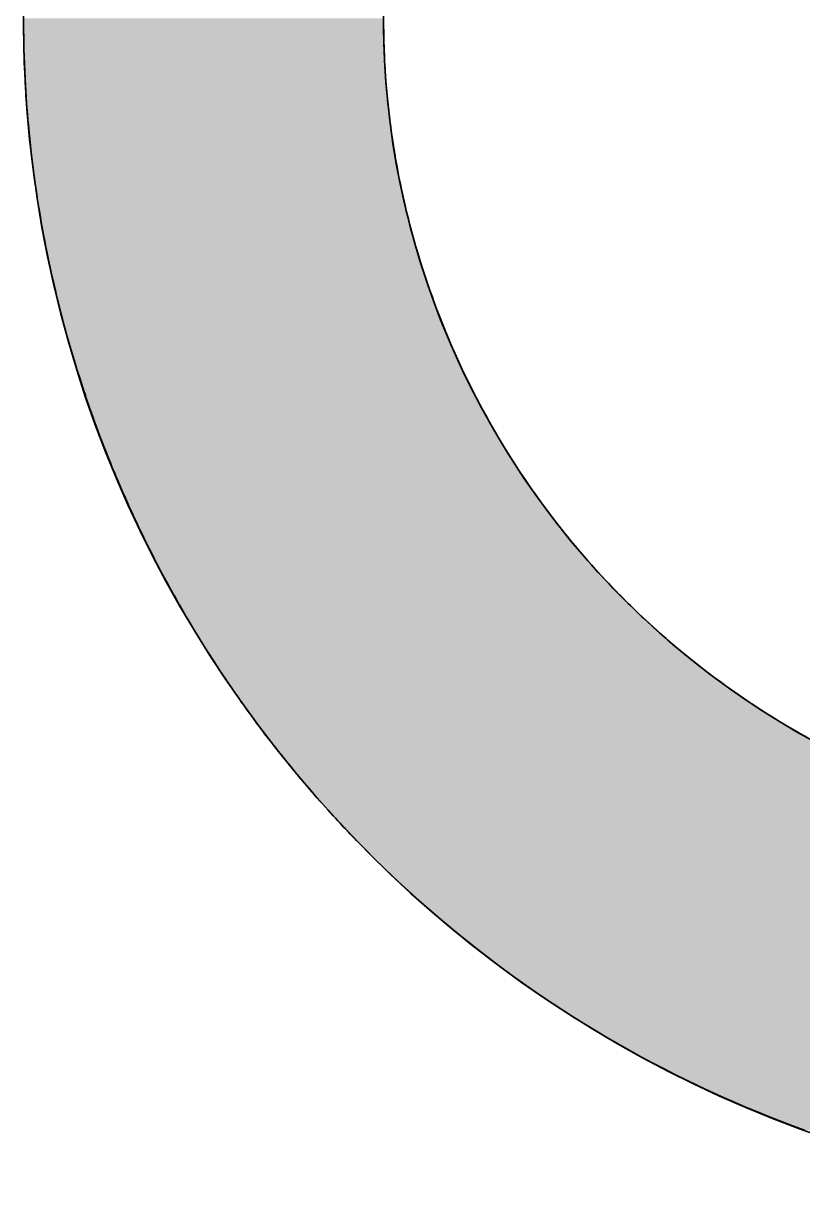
# Model space of a CAD drawing. Header units: inches. Extents: x -225 to -89, y -302 to -258.
# Drawn here: x -170.9607 to -170.8045, y -267.4698 to -267.2336 of the extents above; entities that cross this region are included whole.
import ezdxf

# ---------------------------------------------------------------- set-up
doc = ezdxf.new("R2010")
doc.units = ezdxf.units.IN
doc.header["$MEASUREMENT"] = 0
doc.layers.add('A-Elev-Line-01', color=252, linetype='Continuous', lineweight=35)

# ---------------------------------------------------------------- blocks, each defined once
blk = doc.blocks.new('*U12')
at = {"color": 40, "linetype": 'Continuous'}
for p, q in [((-151.93, 1174.98), (-151.92, 1173.72)), ((-109.43, 1174.98), (-109.42, 1173.72)), ((-151.92, 1173.72), (-151.92, 1173.47)), ((-151.92, 1173.47), (-151.91, 1172.46)), ((-109.42, 1173.72), (-109.42, 1173.47)), ((-109.42, 1173.47), (-109.4, 1172.46)), ((-151.91, 1172.46), (-151.9, 1171.96)), ((-151.9, 1171.96), (-151.88, 1171.2)), ((-109.4, 1172.46), (-109.38, 1171.96)), ((-109.38, 1171.96), (-109.36, 1171.2)), ((-151.88, 1171.2), (-151.86, 1170.45)), ((-109.36, 1171.2), (-109.32, 1170.45)), ((-151.86, 1170.45), (-151.84, 1169.94)), ((-151.84, 1169.94), (-151.8, 1168.93)), ((-109.32, 1170.45), (-109.3, 1169.94)), ((-109.3, 1169.94), (-109.24, 1168.93)), ((-151.8, 1168.93), (-151.79, 1168.68)), ((-151.79, 1168.68), (-151.73, 1167.42)), ((-109.24, 1168.93), (-109.23, 1168.68)), ((-109.23, 1168.68), (-109.14, 1167.42)), ((-151.73, 1167.42), (-151.73, 1167.42)), ((-151.73, 1167.42), (-151.65, 1166.17)), ((-109.14, 1167.42), (-109.14, 1167.42)), ((-109.14, 1167.42), (-109.03, 1166.17)), ((-151.65, 1166.17), (-151.64, 1165.91)), ((-151.64, 1165.91), (-151.57, 1164.91)), ((-109.03, 1166.17), (-109.01, 1165.91)), ((-109.01, 1165.91), (-108.91, 1164.91)), ((-151.57, 1164.91), (-151.53, 1164.4)), ((-151.53, 1164.4), (-151.47, 1163.66)), ((-151.47, 1163.66), (-151.41, 1162.9)), ((-108.91, 1164.91), (-108.85, 1164.4)), ((-108.85, 1164.4), (-108.77, 1163.66)), ((-108.77, 1163.66), (-108.67, 1162.9)), ((-151.41, 1162.9), (-151.36, 1162.41)), ((-151.36, 1162.41), (-151.27, 1161.39)), ((-108.67, 1162.9), (-108.61, 1162.41)), ((-108.61, 1162.41), (-108.47, 1161.39)), ((-151.27, 1161.39), (-151.24, 1161.16)), ((-151.24, 1161.16), (-151.12, 1159.91)), ((-108.47, 1161.39), (-108.44, 1161.16)), ((-108.44, 1161.16), (-108.25, 1159.91)), ((-151.12, 1159.91), (-151.11, 1159.89)), ((-151.11, 1159.89), (-150.97, 1158.67)), ((-108.25, 1159.91), (-108.25, 1159.89)), ((-108.25, 1159.89), (-108.05, 1158.67)), ((-150.97, 1158.67), (-150.94, 1158.38)), ((-150.94, 1158.38), (-150.82, 1157.43)), ((-108.05, 1158.67), (-108, 1158.38)), ((-108, 1158.38), (-107.83, 1157.43)), ((-150.82, 1157.43), (-150.75, 1156.88)), ((-150.75, 1156.88), (-150.66, 1156.19)), ((-107.83, 1157.43), (-107.73, 1156.88)), ((-107.73, 1156.88), (-107.6, 1156.19)), ((-150.66, 1156.19), (-150.55, 1155.38)), ((-150.55, 1155.38), (-150.49, 1154.95)), ((-107.6, 1156.19), (-107.43, 1155.38)), ((-107.43, 1155.38), (-107.34, 1154.95)), ((-150.49, 1154.95), (-150.33, 1153.89)), ((-150.33, 1153.89), (-150.3, 1153.72)), ((-107.34, 1154.95), (-107.11, 1153.89)), ((-107.11, 1153.89), (-107.08, 1153.72)), ((-150.3, 1153.72), (-150.11, 1152.49)), ((-150.11, 1152.49), (-150.09, 1152.39)), ((-107.08, 1153.72), (-106.79, 1152.49)), ((-106.79, 1152.49), (-106.77, 1152.39)), ((-150.09, 1152.39), (-149.9, 1151.26)), ((-149.9, 1151.26), (-149.84, 1150.9)), ((-106.77, 1152.39), (-106.49, 1151.26)), ((-106.49, 1151.26), (-106.4, 1150.9)), ((-149.84, 1150.9), (-149.68, 1150.04)), ((-149.68, 1150.04), (-149.57, 1149.41)), ((-106.4, 1150.9), (-106.18, 1150.04)), ((-106.18, 1150.04), (-106, 1149.41)), ((-149.57, 1149.41), (-149.46, 1148.83)), ((-149.46, 1148.83), (-149.28, 1147.93)), ((-106, 1149.41), (-105.84, 1148.83)), ((-105.84, 1148.83), (-105.59, 1147.93)), ((-149.28, 1147.93), (-149.22, 1147.61)), ((-149.22, 1147.61), (-148.98, 1146.44)), ((-105.59, 1147.93), (-105.5, 1147.61)), ((-105.5, 1147.61), (-105.14, 1146.44)), ((-148.98, 1146.44), (-148.98, 1146.41)), ((-148.98, 1146.41), (-148.72, 1145.2)), ((-105.14, 1146.44), (-105.13, 1146.41)), ((-105.13, 1146.41), (-104.75, 1145.2)), ((-148.72, 1145.2), (-148.67, 1144.96)), ((-148.67, 1144.96), (-148.45, 1144.01)), ((-104.75, 1145.2), (-104.68, 1144.96)), ((-104.68, 1144.96), (-104.36, 1144.01)), ((-148.45, 1144.01), (-148.33, 1143.49)), ((-148.33, 1143.49), (-148.17, 1142.81)), ((-148.17, 1142.81), (-147.98, 1142.02)), ((-104.36, 1144.01), (-104.18, 1143.49)), ((-104.18, 1143.49), (-103.95, 1142.81)), ((-103.95, 1142.81), (-103.66, 1142.02)), ((-147.98, 1142.02), (-147.89, 1141.63)), ((-147.89, 1141.63), (-147.62, 1140.55)), ((-103.66, 1142.02), (-103.52, 1141.63)), ((-103.52, 1141.63), (-103.12, 1140.55)), ((-147.62, 1140.55), (-147.59, 1140.45)), ((-147.59, 1140.45), (-147.29, 1139.27)), ((-103.12, 1140.55), (-103.08, 1140.45)), ((-103.08, 1140.45), (-102.63, 1139.27)), ((-147.29, 1139.27), (-147.24, 1139.08)), ((-147.24, 1139.08), (-146.97, 1138.1)), ((-102.63, 1139.27), (-102.55, 1139.08)), ((-102.55, 1139.08), (-102.16, 1138.1)), ((-146.97, 1138.1), (-146.84, 1137.62)), ((-146.84, 1137.62), (-146.65, 1136.94)), ((-102.16, 1138.1), (-101.96, 1137.62)), ((-101.96, 1137.62), (-101.67, 1136.94)), ((-146.65, 1136.94), (-146.43, 1136.17)), ((-146.43, 1136.17), (-146.31, 1135.78)), ((-146.31, 1135.78), (-146, 1134.72)), ((-101.67, 1136.94), (-101.34, 1136.17)), ((-101.34, 1136.17), (-101.17, 1135.78)), ((-101.17, 1135.78), (-100.69, 1134.72)), ((-146, 1134.72), (-145.97, 1134.63)), ((-145.97, 1134.63), (-145.62, 1133.48)), ((-100.69, 1134.72), (-100.65, 1134.63)), ((-100.65, 1134.63), (-100.12, 1133.48)), ((-145.62, 1133.48), (-145.56, 1133.27)), ((-145.56, 1133.27), (-145.26, 1132.35)), ((-100.12, 1133.48), (-100.02, 1133.27)), ((-100.02, 1133.27), (-99.58, 1132.35)), ((-145.26, 1132.35), (-145.1, 1131.83)), ((-145.1, 1131.83), (-144.89, 1131.22)), ((-99.58, 1132.35), (-99.32, 1131.83)), ((-99.32, 1131.83), (-99.01, 1131.22)), ((-144.89, 1131.22), (-144.62, 1130.4)), ((-144.62, 1130.4), (-144.52, 1130.1)), ((-99.01, 1131.22), (-98.59, 1130.4)), ((-98.59, 1130.4), (-98.44, 1130.1)), ((-144.52, 1130.1), (-144.14, 1128.98)), ((-144.14, 1128.98), (-144.13, 1128.96)), ((-144.13, 1128.96), (-143.74, 1127.88)), ((-98.44, 1130.1), (-97.85, 1128.98)), ((-97.85, 1128.98), (-97.84, 1128.96)), ((-97.84, 1128.96), (-97.24, 1127.88)), ((-143.74, 1127.88), (-143.62, 1127.54)), ((-143.62, 1127.54), (-143.34, 1126.78)), ((-97.24, 1127.88), (-97.06, 1127.54)), ((-97.06, 1127.54), (-96.63, 1126.78)), ((-143.34, 1126.78), (-143.1, 1126.12)), ((-143.1, 1126.12), (-142.94, 1125.69)), ((-96.63, 1126.78), (-96.24, 1126.12)), ((-96.24, 1126.12), (-95.99, 1125.69)), ((-142.94, 1125.69), (-142.57, 1124.7)), ((-142.57, 1124.7), (-142.53, 1124.6)), ((-95.99, 1125.69), (-95.41, 1124.7)), ((-95.41, 1124.7), (-95.35, 1124.6)), ((-142.53, 1124.6), (-142.1, 1123.53)), ((-142.1, 1123.53), (-142.01, 1123.3)), ((-142.01, 1123.3), (-141.68, 1122.46)), ((-95.35, 1124.6), (-94.69, 1123.53)), ((-94.69, 1123.53), (-94.54, 1123.3)), ((-94.54, 1123.3), (-94.01, 1122.46)), ((-141.68, 1122.46), (-141.45, 1121.89)), ((-141.45, 1121.89), (-141.24, 1121.41)), ((-94.01, 1122.46), (-93.64, 1121.89)), ((-93.64, 1121.89), (-93.32, 1121.41)), ((-141.24, 1121.41), (-140.86, 1120.5)), ((-140.86, 1120.5), (-140.8, 1120.36)), ((-93.32, 1121.41), (-92.71, 1120.5)), ((-92.71, 1120.5), (-92.62, 1120.36)), ((-140.8, 1120.36), (-140.36, 1119.32)), ((-140.36, 1119.32), (-140.27, 1119.11)), ((-140.27, 1119.11), (-139.9, 1118.29)), ((-92.62, 1120.36), (-91.9, 1119.32)), ((-91.9, 1119.32), (-91.75, 1119.11)), ((-91.75, 1119.11), (-91.17, 1118.29)), ((-139.9, 1118.29), (-139.65, 1117.73)), ((-139.65, 1117.73), (-139.45, 1117.27)), ((-91.17, 1118.29), (-90.76, 1117.73)), ((-90.76, 1117.73), (-90.43, 1117.27)), ((-139.45, 1117.27), (-139.02, 1116.35)), ((-139.02, 1116.35), (-138.99, 1116.26)), ((-90.43, 1117.27), (-89.74, 1116.35)), ((-89.74, 1116.35), (-89.68, 1116.26)), ((-138.99, 1116.26), (-138.52, 1115.26)), ((-138.52, 1115.26), (-138.38, 1114.98)), ((-138.38, 1114.98), (-138.04, 1114.27)), ((-89.68, 1116.26), (-88.91, 1115.26)), ((-88.91, 1115.26), (-88.68, 1114.98)), ((-88.68, 1114.98), (-88.13, 1114.27)), ((-138.04, 1114.27), (-137.72, 1113.62)), ((-137.72, 1113.62), (-137.57, 1113.3)), ((-88.13, 1114.27), (-87.59, 1113.62)), ((-87.59, 1113.62), (-87.33, 1113.3)), ((-137.57, 1113.3), (-137.08, 1112.33)), ((-137.08, 1112.33), (-137.05, 1112.26)), ((-137.05, 1112.26), (-136.6, 1111.37)), ((-87.33, 1113.3), (-86.52, 1112.33)), ((-86.52, 1112.33), (-86.47, 1112.26)), ((-86.47, 1112.26), (-85.7, 1111.37)), ((-136.6, 1111.37), (-136.37, 1110.91)), ((-136.37, 1110.91), (-136.11, 1110.42)), ((-85.7, 1111.37), (-85.31, 1110.91)), ((-85.31, 1110.91), (-84.87, 1110.42)), ((-136.11, 1110.42), (-135.66, 1109.57)), ((-135.66, 1109.57), (-135.62, 1109.48)), ((-135.62, 1109.48), (-135.12, 1108.56)), ((-84.87, 1110.42), (-84.11, 1109.57)), ((-84.11, 1109.57), (-84.03, 1109.48)), ((-84.03, 1109.48), (-83.17, 1108.56)), ((-135.12, 1108.56), (-134.95, 1108.24)), ((-134.95, 1108.24), (-134.62, 1107.64)), ((-83.17, 1108.56), (-82.87, 1108.24)), ((-82.87, 1108.24), (-82.3, 1107.64)), ((-134.62, 1107.64), (-134.22, 1106.92)), ((-134.22, 1106.92), (-134.12, 1106.74)), ((-134.12, 1106.74), (-133.62, 1105.85)), ((-82.3, 1107.64), (-81.59, 1106.92)), ((-81.59, 1106.92), (-81.42, 1106.74)), ((-81.42, 1106.74), (-80.53, 1105.85)), ((-133.62, 1105.85), (-133.47, 1105.6)), ((-133.47, 1105.6), (-133.11, 1104.97)), ((-80.53, 1105.85), (-80.28, 1105.6)), ((-80.28, 1105.6), (-79.63, 1104.97)), ((-133.11, 1104.97), (-132.72, 1104.29)), ((-132.72, 1104.29), (-132.6, 1104.1)), ((-132.6, 1104.1), (-132.09, 1103.24)), ((-79.63, 1104.97), (-78.91, 1104.29)), ((-78.91, 1104.29), (-78.71, 1104.1)), ((-78.71, 1104.1), (-77.79, 1103.24)), ((-132.09, 1103.24), (-131.94, 1102.99)), ((-131.94, 1102.99), (-131.58, 1102.4)), ((-131.58, 1102.4), (-131.16, 1101.7)), ((-77.79, 1103.24), (-77.51, 1102.99)), ((-77.51, 1102.99), (-76.85, 1102.4)), ((-76.85, 1102.4), (-76.05, 1101.7)), ((-131.16, 1101.7), (-131.07, 1101.57)), ((-131.07, 1101.57), (-130.56, 1100.75)), ((-76.05, 1101.7), (-75.9, 1101.57)), ((-75.9, 1101.57), (-74.94, 1100.75)), ((-130.56, 1100.75), (-130.35, 1100.41)), ((-130.35, 1100.41), (-130.05, 1099.94)), ((-130.05, 1099.94), (-129.54, 1099.15)), ((-74.94, 1100.75), (-74.54, 1100.41)), ((-74.54, 1100.41), (-73.98, 1099.94)), ((-73.98, 1099.94), (-73, 1099.15)), ((-129.54, 1099.15), (-129.54, 1099.14)), ((-129.54, 1099.14), (-129.03, 1098.36)), ((-129.03, 1098.36), (-128.71, 1097.87)), ((-73, 1099.15), (-72.99, 1099.14)), ((-72.99, 1099.14), (-72.01, 1098.36)), ((-72.01, 1098.36), (-71.37, 1097.87)), ((-128.71, 1097.87), (-128.52, 1097.6)), ((-128.52, 1097.6), (-128.02, 1096.84)), ((-128.02, 1096.84), (-127.87, 1096.62)), ((-71.37, 1097.87), (-71.01, 1097.6)), ((-71.01, 1097.6), (-70, 1096.84)), ((-70, 1096.84), (-69.69, 1096.62)), ((-127.87, 1096.62), (-127.51, 1096.1)), ((-127.51, 1096.1), (-127.01, 1095.37)), ((-69.69, 1096.62), (-68.98, 1096.1)), ((-68.98, 1096.1), (-67.95, 1095.37)), ((-127.01, 1095.37), (-127.01, 1095.37)), ((-127.01, 1095.37), (-126.51, 1094.65)), ((-126.51, 1094.65), (-126.14, 1094.13)), ((-126.14, 1094.13), (-126.01, 1093.95)), ((-67.95, 1095.37), (-67.95, 1095.37)), ((-67.95, 1095.37), (-66.91, 1094.65)), ((-66.91, 1094.65), (-66.14, 1094.13)), ((-66.14, 1094.13), (-65.86, 1093.95)), ((-126.01, 1093.95), (-125.52, 1093.26)), ((-125.52, 1093.26), (-125.26, 1092.9)), ((-125.26, 1092.9), (-125.03, 1092.59)), ((-65.86, 1093.95), (-64.81, 1093.26)), ((-64.81, 1093.26), (-64.24, 1092.9)), ((-64.24, 1092.9), (-63.74, 1092.59)), ((-125.03, 1092.59), (-124.54, 1091.93)), ((-124.54, 1091.93), (-124.37, 1091.68)), ((-124.37, 1091.68), (-124.06, 1091.28)), ((-124.06, 1091.28), (-123.59, 1090.65)), ((-63.74, 1092.59), (-62.67, 1091.93)), ((-62.67, 1091.93), (-62.26, 1091.68)), ((-62.26, 1091.68), (-61.59, 1091.28)), ((-61.59, 1091.28), (-60.5, 1090.65)), ((-123.59, 1090.65), (-123.46, 1090.47)), ((-123.46, 1090.47), (-123.11, 1090.03)), ((-123.11, 1090.03), (-122.65, 1089.42)), ((-60.5, 1090.65), (-60.19, 1090.47)), ((-60.19, 1090.47), (-59.4, 1090.03)), ((-122.65, 1089.42), (-122.54, 1089.28)), ((-122.54, 1089.28), (-122.19, 1088.83)), ((-122.19, 1088.83), (-121.73, 1088.26)), ((-121.73, 1088.26), (-121.6, 1088.09)), ((-121.6, 1088.09), (-121.29, 1087.7)), ((-121.29, 1087.7), (-120.85, 1087.15)), ((-120.85, 1087.15), (-120.65, 1086.91)), ((-120.65, 1086.91), (-120.42, 1086.62)), ((-120.42, 1086.62), (-119.99, 1086.1)), ((-119.99, 1086.1), (-119.69, 1085.74)), ((-119.69, 1085.74), (-119.58, 1085.6)), ((-119.58, 1085.6), (-119.17, 1085.11)), ((-119.17, 1085.11), (-118.77, 1084.64)), ((-118.77, 1084.64), (-118.72, 1084.58)), ((-118.72, 1084.58), (-118.38, 1084.19)), ((-118.38, 1084.19), (-118, 1083.75)), ((-118, 1083.75), (-117.73, 1083.43)), ((-117.73, 1083.43), (-117.64, 1083.32)), ((-117.64, 1083.32), (-117.28, 1082.91)), ((-117.28, 1082.91), (-116.93, 1082.52)), ((-116.93, 1082.52), (-116.74, 1082.3)), ((-116.74, 1082.3), (-116.59, 1082.14)), ((-116.59, 1082.14), (-116.27, 1081.78)), ((-116.27, 1081.78), (-115.96, 1081.43)), ((-115.96, 1081.43), (-115.73, 1081.17)), ((-115.73, 1081.17), (-115.66, 1081.1)), ((-115.66, 1081.1), (-115.37, 1080.78)), ((-115.37, 1080.78), (-115.09, 1080.48)), ((-115.09, 1080.48), (-114.83, 1080.2)), ((-114.83, 1080.2), (-114.7, 1080.05)), ((-114.7, 1080.05), (-114.58, 1079.93)), ((-114.58, 1079.93), (-114.35, 1079.68)), ((-114.35, 1079.68), (-114.13, 1079.44)), ((-114.13, 1079.44), (-113.92, 1079.22)), ((-113.92, 1079.22), (-113.73, 1079.02)), ((-113.73, 1079.02), (-113.67, 1078.95)), ((-113.67, 1078.95), (-113.55, 1078.83)), ((-113.55, 1078.83), (-113.39, 1078.66)), ((-113.39, 1078.66), (-113.24, 1078.5)), ((-113.24, 1078.5), (-113.11, 1078.36)), ((-113.11, 1078.36), (-112.99, 1078.24)), ((-112.99, 1078.24), (-112.89, 1078.13)), ((-112.89, 1078.13), (-112.8, 1078.04)), ((-112.8, 1078.04), (-112.73, 1077.97)), ((-112.73, 1077.97), (-112.68, 1077.91)), ((-112.68, 1077.91), (-112.64, 1077.87)), ((-112.64, 1077.87), (-112.62, 1077.86)), ((-112.62, 1077.86), (-112.61, 1077.85)), ((-112.61, 1077.85), (-112.6, 1077.84)), ((-112.6, 1077.84), (-111.56, 1076.78)), ((-111.56, 1076.78), (-110.49, 1075.71)), ((-110.49, 1075.71), (-109.41, 1074.65)), ((-109.41, 1074.65), (-108.32, 1073.6)), ((-108.32, 1073.6), (-107.22, 1072.57)), ((-107.22, 1072.57), (-106.1, 1071.55)), ((-106.1, 1071.55), (-104.98, 1070.54)), ((-104.98, 1070.54), (-103.84, 1069.54)), ((-103.84, 1069.54), (-102.69, 1068.55)), ((-102.69, 1068.55), (-101.53, 1067.58)), ((-101.53, 1067.58), (-100.36, 1066.62)), ((-100.36, 1066.62), (-99.19, 1065.67)), ((-99.19, 1065.67), (-98, 1064.74)), ((-98, 1064.74), (-96.8, 1063.81)), ((-96.8, 1063.81), (-95.59, 1062.91)), ((-95.59, 1062.91), (-94.37, 1062.01)), ((-94.37, 1062.01), (-93.14, 1061.13)), ((-93.14, 1061.13), (-91.9, 1060.26)), ((-91.9, 1060.26), (-90.65, 1059.4)), ((-90.65, 1059.4), (-89.4, 1058.56)), ((-89.4, 1058.56), (-88.13, 1057.73)), ((-88.13, 1057.73), (-86.86, 1056.92)), ((-86.86, 1056.92), (-85.57, 1056.12)), ((-85.57, 1056.12), (-84.28, 1055.33)), ((-84.28, 1055.33), (-82.98, 1054.56)), ((-82.98, 1054.56), (-81.67, 1053.8)), ((-81.67, 1053.8), (-80.36, 1053.05)), ((-80.36, 1053.05), (-79.03, 1052.32)), ((-79.03, 1052.32), (-77.7, 1051.61)), ((-77.7, 1051.61), (-76.36, 1050.91)), ((-76.36, 1050.91), (-75.01, 1050.22)), ((-75.01, 1050.22), (-73.65, 1049.55)), ((-73.65, 1049.55), (-72.29, 1048.89)), ((-72.29, 1048.89), (-70.92, 1048.25)), ((-70.92, 1048.25), (-69.55, 1047.62)), ((-69.55, 1047.62), (-68.16, 1047.01)), ((-68.16, 1047.01), (-66.77, 1046.41)), ((-66.77, 1046.41), (-65.38, 1045.83)), ((-65.38, 1045.83), (-63.98, 1045.26)), ((-63.98, 1045.26), (-62.57, 1044.71)), ((-62.57, 1044.71), (-61.15, 1044.17)), ((-61.15, 1044.17), (-59.73, 1043.65))]:
    blk.add_line(p, q, dxfattribs=at)
for points in [[(-151.93, 1174.98), (-151.92, 1173.72), (-109.42, 1173.72)], [(-151.92, 1173.72), (-151.92, 1173.47), (-109.42, 1173.47)], [(-151.92, 1173.47), (-151.91, 1172.46), (-109.4, 1172.46)], [(-151.91, 1172.46), (-151.9, 1171.96), (-109.38, 1171.96)], [(-151.9, 1171.96), (-151.88, 1171.2), (-109.36, 1171.2)], [(-151.88, 1171.2), (-151.86, 1170.45), (-109.32, 1170.45)], [(-151.86, 1170.45), (-151.84, 1169.94), (-109.3, 1169.94)], [(-151.84, 1169.94), (-151.8, 1168.93), (-109.24, 1168.93)], [(-151.8, 1168.93), (-151.79, 1168.68), (-109.23, 1168.68)], [(-151.79, 1168.68), (-151.73, 1167.42), (-109.14, 1167.42)], [(-151.73, 1167.42), (-151.73, 1167.42), (-109.14, 1167.42)], [(-151.73, 1167.42), (-151.65, 1166.17), (-109.03, 1166.17)], [(-151.65, 1166.17), (-151.64, 1165.91), (-109.01, 1165.91)], [(-151.64, 1165.91), (-151.57, 1164.91), (-108.91, 1164.91)], [(-151.57, 1164.91), (-151.53, 1164.4), (-108.85, 1164.4)], [(-151.53, 1164.4), (-151.47, 1163.66), (-108.77, 1163.66)], [(-151.47, 1163.66), (-151.41, 1162.9), (-108.67, 1162.9)], [(-151.41, 1162.9), (-151.36, 1162.41), (-108.61, 1162.41)], [(-151.36, 1162.41), (-151.27, 1161.39), (-108.47, 1161.39)], [(-151.27, 1161.39), (-151.24, 1161.16), (-108.44, 1161.16)], [(-151.24, 1161.16), (-151.12, 1159.91), (-108.25, 1159.91)], [(-151.12, 1159.91), (-151.11, 1159.89), (-108.25, 1159.89)], [(-151.11, 1159.89), (-150.97, 1158.67), (-108.05, 1158.67)], [(-150.97, 1158.67), (-150.94, 1158.38), (-108, 1158.38)], [(-150.94, 1158.38), (-150.82, 1157.43), (-107.83, 1157.43)], [(-150.82, 1157.43), (-150.75, 1156.88), (-107.73, 1156.88)], [(-150.75, 1156.88), (-150.66, 1156.19), (-107.6, 1156.19)], [(-150.66, 1156.19), (-150.55, 1155.38), (-107.43, 1155.38)], [(-150.55, 1155.38), (-150.49, 1154.95), (-107.34, 1154.95)], [(-150.49, 1154.95), (-150.33, 1153.89), (-107.11, 1153.89)], [(-150.33, 1153.89), (-150.3, 1153.72), (-107.08, 1153.72)], [(-150.3, 1153.72), (-150.11, 1152.49), (-106.79, 1152.49)], [(-150.11, 1152.49), (-150.09, 1152.39), (-106.77, 1152.39)], [(-150.09, 1152.39), (-149.9, 1151.26), (-106.49, 1151.26)], [(-149.9, 1151.26), (-149.84, 1150.9), (-106.4, 1150.9)], [(-149.84, 1150.9), (-149.68, 1150.04), (-106.18, 1150.04)], [(-149.68, 1150.04), (-149.57, 1149.41), (-106, 1149.41)], [(-149.57, 1149.41), (-149.46, 1148.83), (-105.84, 1148.83)], [(-149.46, 1148.83), (-149.28, 1147.93), (-105.59, 1147.93)], [(-149.28, 1147.93), (-149.22, 1147.61), (-105.5, 1147.61)], [(-149.22, 1147.61), (-148.98, 1146.44), (-105.14, 1146.44)], [(-148.98, 1146.44), (-148.98, 1146.41), (-105.13, 1146.41)], [(-148.98, 1146.41), (-148.72, 1145.2), (-104.75, 1145.2)], [(-148.72, 1145.2), (-148.67, 1144.96), (-104.68, 1144.96)], [(-148.67, 1144.96), (-148.45, 1144.01), (-104.36, 1144.01)], [(-148.45, 1144.01), (-148.33, 1143.49), (-104.18, 1143.49)], [(-148.33, 1143.49), (-148.17, 1142.81), (-103.95, 1142.81)], [(-148.17, 1142.81), (-147.98, 1142.02), (-103.66, 1142.02)], [(-147.98, 1142.02), (-147.89, 1141.63), (-103.52, 1141.63)], [(-147.89, 1141.63), (-147.62, 1140.55), (-103.12, 1140.55)], [(-147.62, 1140.55), (-147.59, 1140.45), (-103.08, 1140.45)], [(-147.59, 1140.45), (-147.29, 1139.27), (-102.63, 1139.27)], [(-147.29, 1139.27), (-147.24, 1139.08), (-102.55, 1139.08)], [(-147.24, 1139.08), (-146.97, 1138.1), (-102.16, 1138.1)], [(-146.97, 1138.1), (-146.84, 1137.62), (-101.96, 1137.62)], [(-146.84, 1137.62), (-146.65, 1136.94), (-101.67, 1136.94)], [(-146.65, 1136.94), (-146.43, 1136.17), (-101.34, 1136.17)], [(-146.43, 1136.17), (-146.31, 1135.78), (-101.17, 1135.78)], [(-146.31, 1135.78), (-146, 1134.72), (-100.69, 1134.72)], [(-146, 1134.72), (-145.97, 1134.63), (-100.65, 1134.63)], [(-145.97, 1134.63), (-145.62, 1133.48), (-100.12, 1133.48)], [(-145.62, 1133.48), (-145.56, 1133.27), (-100.02, 1133.27)], [(-145.56, 1133.27), (-145.26, 1132.35), (-99.58, 1132.35)], [(-145.26, 1132.35), (-145.1, 1131.83), (-99.32, 1131.83)], [(-145.1, 1131.83), (-144.89, 1131.22), (-99.01, 1131.22)], [(-144.89, 1131.22), (-144.62, 1130.4), (-98.59, 1130.4)], [(-144.62, 1130.4), (-144.52, 1130.1), (-98.44, 1130.1)], [(-144.52, 1130.1), (-144.14, 1128.98), (-97.85, 1128.98)], [(-144.14, 1128.98), (-144.13, 1128.96), (-97.84, 1128.96)], [(-144.13, 1128.96), (-143.74, 1127.88), (-97.24, 1127.88)], [(-143.74, 1127.88), (-143.62, 1127.54), (-97.06, 1127.54)], [(-143.62, 1127.54), (-143.34, 1126.78), (-96.63, 1126.78)], [(-143.34, 1126.78), (-143.1, 1126.12), (-96.24, 1126.12)], [(-143.1, 1126.12), (-142.94, 1125.69), (-95.99, 1125.69)], [(-142.94, 1125.69), (-142.57, 1124.7), (-95.41, 1124.7)], [(-142.57, 1124.7), (-142.53, 1124.6), (-95.35, 1124.6)], [(-142.53, 1124.6), (-142.1, 1123.53), (-94.69, 1123.53)], [(-142.1, 1123.53), (-142.01, 1123.3), (-94.54, 1123.3)], [(-142.01, 1123.3), (-141.68, 1122.46), (-94.01, 1122.46)], [(-141.68, 1122.46), (-141.45, 1121.89), (-93.64, 1121.89)], [(-141.45, 1121.89), (-141.24, 1121.41), (-93.32, 1121.41)], [(-141.24, 1121.41), (-140.86, 1120.5), (-92.71, 1120.5)], [(-140.86, 1120.5), (-140.8, 1120.36), (-92.62, 1120.36)], [(-140.8, 1120.36), (-140.36, 1119.32), (-91.9, 1119.32)], [(-140.36, 1119.32), (-140.27, 1119.11), (-91.75, 1119.11)], [(-140.27, 1119.11), (-139.9, 1118.29), (-91.17, 1118.29)], [(-139.9, 1118.29), (-139.65, 1117.73), (-90.76, 1117.73)], [(-139.65, 1117.73), (-139.45, 1117.27), (-90.43, 1117.27)], [(-139.45, 1117.27), (-139.02, 1116.35), (-89.74, 1116.35)], [(-139.02, 1116.35), (-138.99, 1116.26), (-89.68, 1116.26)], [(-138.99, 1116.26), (-138.52, 1115.26), (-88.91, 1115.26)], [(-138.52, 1115.26), (-138.38, 1114.98), (-88.68, 1114.98)], [(-138.38, 1114.98), (-138.04, 1114.27), (-88.13, 1114.27)], [(-138.04, 1114.27), (-137.72, 1113.62), (-87.59, 1113.62)], [(-137.72, 1113.62), (-137.57, 1113.3), (-87.33, 1113.3)], [(-137.57, 1113.3), (-137.08, 1112.33), (-86.52, 1112.33)], [(-137.08, 1112.33), (-137.05, 1112.26), (-86.47, 1112.26)], [(-137.05, 1112.26), (-136.6, 1111.37), (-85.7, 1111.37)], [(-136.6, 1111.37), (-136.37, 1110.91), (-85.31, 1110.91)], [(-136.37, 1110.91), (-136.11, 1110.42), (-84.87, 1110.42)], [(-136.11, 1110.42), (-135.66, 1109.57), (-84.11, 1109.57)], [(-135.66, 1109.57), (-135.62, 1109.48), (-84.03, 1109.48)], [(-135.62, 1109.48), (-135.12, 1108.56), (-83.17, 1108.56)], [(-135.12, 1108.56), (-134.95, 1108.24), (-82.87, 1108.24)], [(-134.95, 1108.24), (-134.62, 1107.64), (-82.3, 1107.64)], [(-134.62, 1107.64), (-134.22, 1106.92), (-81.59, 1106.92)], [(-134.22, 1106.92), (-134.12, 1106.74), (-81.42, 1106.74)], [(-134.12, 1106.74), (-133.62, 1105.85), (-80.53, 1105.85)], [(-133.62, 1105.85), (-133.47, 1105.6), (-80.28, 1105.6)], [(-133.47, 1105.6), (-133.11, 1104.97), (-79.63, 1104.97)], [(-133.11, 1104.97), (-132.72, 1104.29), (-78.91, 1104.29)], [(-132.72, 1104.29), (-132.6, 1104.1), (-78.71, 1104.1)], [(-132.6, 1104.1), (-132.09, 1103.24), (-77.79, 1103.24)], [(-132.09, 1103.24), (-131.94, 1102.99), (-77.51, 1102.99)], [(-131.94, 1102.99), (-131.58, 1102.4), (-76.85, 1102.4)], [(-131.58, 1102.4), (-131.16, 1101.7), (-76.05, 1101.7)], [(-131.16, 1101.7), (-131.07, 1101.57), (-75.9, 1101.57)], [(-131.07, 1101.57), (-130.56, 1100.75), (-74.94, 1100.75)], [(-130.56, 1100.75), (-130.35, 1100.41), (-74.54, 1100.41)], [(-130.35, 1100.41), (-130.05, 1099.94), (-73.98, 1099.94)], [(-130.05, 1099.94), (-129.54, 1099.15), (-73, 1099.15)], [(-129.54, 1099.15), (-129.54, 1099.14), (-72.99, 1099.14)], [(-129.54, 1099.14), (-129.03, 1098.36), (-72.01, 1098.36)], [(-129.03, 1098.36), (-128.71, 1097.87), (-71.37, 1097.87)], [(-128.71, 1097.87), (-128.52, 1097.6), (-71.01, 1097.6)], [(-128.52, 1097.6), (-128.02, 1096.84), (-70, 1096.84)], [(-128.02, 1096.84), (-127.87, 1096.62), (-69.69, 1096.62)], [(-127.87, 1096.62), (-127.51, 1096.1), (-68.98, 1096.1)], [(-127.51, 1096.1), (-127.01, 1095.37), (-67.95, 1095.37)], [(-127.01, 1095.37), (-127.01, 1095.37), (-67.95, 1095.37)], [(-127.01, 1095.37), (-126.51, 1094.65), (-66.91, 1094.65)], [(-126.51, 1094.65), (-126.14, 1094.13), (-66.14, 1094.13)], [(-126.14, 1094.13), (-126.01, 1093.95), (-65.86, 1093.95)], [(-126.01, 1093.95), (-125.52, 1093.26), (-64.81, 1093.26)], [(-125.52, 1093.26), (-125.26, 1092.9), (-64.24, 1092.9)], [(-125.26, 1092.9), (-125.03, 1092.59), (-63.74, 1092.59)], [(-125.03, 1092.59), (-124.54, 1091.93), (-62.67, 1091.93)], [(-124.54, 1091.93), (-124.37, 1091.68), (-62.26, 1091.68)], [(-124.37, 1091.68), (-124.06, 1091.28), (-61.59, 1091.28)], [(-124.06, 1091.28), (-123.59, 1090.65), (-60.5, 1090.65)], [(-123.59, 1090.65), (-123.46, 1090.47), (-60.19, 1090.47)], [(-123.46, 1090.47), (-123.11, 1090.03), (-59.4, 1090.03)], [(-123.11, 1090.03), (-122.65, 1089.42), (-58.29, 1089.42)], [(-122.65, 1089.42), (-122.54, 1089.28), (-58.01, 1089.28)], [(-122.54, 1089.28), (-122.19, 1088.83), (-57.17, 1088.83)], [(-122.19, 1088.83), (-121.73, 1088.26), (-56.05, 1088.26)], [(-121.73, 1088.26), (-121.6, 1088.09), (-55.71, 1088.09)], [(-121.6, 1088.09), (-121.29, 1087.7), (-54.92, 1087.7)], [(-121.29, 1087.7), (-120.85, 1087.15), (-53.79, 1087.15)], [(-120.85, 1087.15), (-120.65, 1086.91), (-53.26, 1086.91)], [(-120.65, 1086.91), (-120.42, 1086.62), (-52.64, 1086.62)], [(-120.42, 1086.62), (-119.99, 1086.1), (-51.49, 1086.1)], [(-119.99, 1086.1), (-119.69, 1085.74), (-50.65, 1085.74)], [(-119.69, 1085.74), (-119.58, 1085.6), (-50.34, 1085.6)], [(-119.58, 1085.6), (-119.17, 1085.11), (-49.17, 1085.11)], [(-119.17, 1085.11), (-118.77, 1084.64), (-48, 1084.64)], [(-118.77, 1084.64), (-118.72, 1084.58), (-47.84, 1084.58)], [(-118.72, 1084.58), (-118.38, 1084.19), (-46.83, 1084.19)], [(-118.38, 1084.19), (-118, 1083.75), (-45.64, 1083.75)], [(-118, 1083.75), (-117.73, 1083.43), (-44.77, 1083.43)], [(-117.73, 1083.43), (-117.64, 1083.32), (-44.46, 1083.32)], [(-117.64, 1083.32), (-117.28, 1082.91), (-43.26, 1082.91)], [(-117.28, 1082.91), (-116.93, 1082.52), (-42.07, 1082.52)], [(-116.93, 1082.52), (-116.74, 1082.3), (-41.36, 1082.3)], [(-116.74, 1082.3), (-116.59, 1082.14), (-40.86, 1082.14)], [(-116.59, 1082.14), (-116.27, 1081.78), (-39.66, 1081.78)], [(-116.27, 1081.78), (-115.96, 1081.43), (-38.44, 1081.43)], [(-115.96, 1081.43), (-115.73, 1081.17), (-37.5, 1081.17)], [(-115.73, 1081.17), (-115.66, 1081.1), (-37.23, 1081.1)], [(-115.66, 1081.1), (-115.37, 1080.78), (-36.01, 1080.78)], [(-115.37, 1080.78), (-115.09, 1080.48), (-34.78, 1080.48)], [(-115.09, 1080.48), (-114.83, 1080.2), (-33.55, 1080.2)], [(-114.83, 1080.2), (-114.7, 1080.05), (-32.9, 1080.05)], [(-114.7, 1080.05), (-114.58, 1079.93), (-32.32, 1079.93)], [(-114.58, 1079.93), (-114.35, 1079.68), (-31.09, 1079.68)], [(-114.35, 1079.68), (-114.13, 1079.44), (-29.85, 1079.44)], [(-114.13, 1079.44), (-113.92, 1079.22), (-28.6, 1079.22)], [(-113.92, 1079.22), (-113.73, 1079.02), (-27.36, 1079.02)], [(-113.73, 1079.02), (-113.67, 1078.95), (-26.92, 1078.95)], [(-113.67, 1078.95), (-113.55, 1078.83), (-26.11, 1078.83)], [(-113.55, 1078.83), (-113.39, 1078.66), (-24.86, 1078.66)], [(-113.39, 1078.66), (-113.24, 1078.5), (-23.61, 1078.5)], [(-113.24, 1078.5), (-113.11, 1078.36), (-22.36, 1078.36)], [(-113.11, 1078.36), (-112.99, 1078.24), (-21.1, 1078.24)], [(-112.99, 1078.24), (-112.89, 1078.13), (-19.85, 1078.13)], [(-112.89, 1078.13), (-112.8, 1078.04), (-18.59, 1078.04)], [(-112.8, 1078.04), (-112.73, 1077.97), (-17.33, 1077.97)], [(-112.73, 1077.97), (-112.68, 1077.91), (-16.07, 1077.91)], [(-112.68, 1077.91), (-112.64, 1077.87), (-14.81, 1077.87)], [(-112.64, 1077.87), (-112.62, 1077.86), (-14.06, 1077.86)], [(-112.62, 1077.86), (-112.61, 1077.85), (-13.55, 1077.85)], [(-112.61, 1077.85), (-112.6, 1077.84), (-12.29, 1077.84)], [(-112.6, 1077.84), (-111.56, 1076.78), (86.99, 1076.78)], [(-111.56, 1076.78), (-110.49, 1075.71), (85.92, 1075.71)], [(-110.49, 1075.71), (-109.41, 1074.65), (84.84, 1074.65)], [(-109.41, 1074.65), (-108.32, 1073.6), (83.74, 1073.6)], [(-108.32, 1073.6), (-107.22, 1072.57), (82.64, 1072.57)], [(-107.22, 1072.57), (-106.1, 1071.55), (81.53, 1071.55)], [(-106.1, 1071.55), (-104.98, 1070.54), (80.4, 1070.54)], [(-104.98, 1070.54), (-103.84, 1069.54), (79.26, 1069.54)], [(-103.84, 1069.54), (-102.69, 1068.55), (78.12, 1068.55)], [(-102.69, 1068.55), (-101.53, 1067.58), (76.96, 1067.58)], [(-101.53, 1067.58), (-100.36, 1066.62), (75.79, 1066.62)], [(-100.36, 1066.62), (-99.19, 1065.67), (74.61, 1065.67)], [(-99.19, 1065.67), (-98, 1064.74), (73.42, 1064.74)], [(-98, 1064.74), (-96.8, 1063.81), (72.22, 1063.81)], [(-96.8, 1063.81), (-95.59, 1062.91), (71.01, 1062.91)], [(-95.59, 1062.91), (-94.37, 1062.01), (69.79, 1062.01)], [(-94.37, 1062.01), (-93.14, 1061.13), (68.56, 1061.13)], [(-93.14, 1061.13), (-91.9, 1060.26), (67.33, 1060.26)], [(-91.9, 1060.26), (-90.65, 1059.4), (66.08, 1059.4)], [(-90.65, 1059.4), (-89.4, 1058.56), (64.82, 1058.56)], [(-89.4, 1058.56), (-88.13, 1057.73), (63.56, 1057.73)], [(-88.13, 1057.73), (-86.86, 1056.92), (62.28, 1056.92)], [(-86.86, 1056.92), (-85.57, 1056.12), (61, 1056.12)], [(-85.57, 1056.12), (-84.28, 1055.33), (59.71, 1055.33)], [(-84.28, 1055.33), (-82.98, 1054.56), (58.41, 1054.56)], [(-82.98, 1054.56), (-81.67, 1053.8), (57.1, 1053.8)], [(-81.67, 1053.8), (-80.36, 1053.05), (55.78, 1053.05)], [(-80.36, 1053.05), (-79.03, 1052.32), (54.45, 1052.32)], [(-79.03, 1052.32), (-77.7, 1051.61), (53.12, 1051.61)], [(-77.7, 1051.61), (-76.36, 1050.91), (51.78, 1050.91)], [(-76.36, 1050.91), (-75.01, 1050.22), (50.43, 1050.22)], [(-75.01, 1050.22), (-73.65, 1049.55), (49.08, 1049.55)], [(-73.65, 1049.55), (-72.29, 1048.89), (47.72, 1048.89)], [(-72.29, 1048.89), (-70.92, 1048.25), (46.35, 1048.25)], [(-70.92, 1048.25), (-69.55, 1047.62), (44.97, 1047.62)], [(-69.55, 1047.62), (-68.16, 1047.01), (43.59, 1047.01)], [(-68.16, 1047.01), (-66.77, 1046.41), (42.2, 1046.41)], [(-66.77, 1046.41), (-65.38, 1045.83), (40.8, 1045.83)], [(-65.38, 1045.83), (-63.98, 1045.26), (39.4, 1045.26)], [(-63.98, 1045.26), (-62.57, 1044.71), (37.99, 1044.71)], [(-62.57, 1044.71), (-61.15, 1044.17), (36.58, 1044.17)], [(-61.15, 1044.17), (-59.73, 1043.65), (35.16, 1043.65)]]:
    blk.add_solid(points, dxfattribs=at)
at = {"color": 40, "linetype": 'Continuous', "extrusion": (0, 0, -1)}
for points in [[(151.93, 1174.98), (109.43, 1174.98), (109.42, 1173.72)], [(151.92, 1173.72), (109.42, 1173.72), (109.42, 1173.47)], [(151.92, 1173.47), (109.42, 1173.47), (109.4, 1172.46)], [(151.91, 1172.46), (109.4, 1172.46), (109.38, 1171.96)], [(151.9, 1171.96), (109.38, 1171.96), (109.36, 1171.2)], [(151.88, 1171.2), (109.36, 1171.2), (109.32, 1170.45)], [(151.86, 1170.45), (109.32, 1170.45), (109.3, 1169.94)], [(151.84, 1169.94), (109.3, 1169.94), (109.24, 1168.93)], [(151.8, 1168.93), (109.24, 1168.93), (109.23, 1168.68)], [(151.79, 1168.68), (109.23, 1168.68), (109.14, 1167.42)], [(151.73, 1167.42), (109.14, 1167.42), (109.14, 1167.42)], [(151.73, 1167.42), (109.14, 1167.42), (109.03, 1166.17)], [(151.65, 1166.17), (109.03, 1166.17), (109.01, 1165.91)], [(151.64, 1165.91), (109.01, 1165.91), (108.91, 1164.91)], [(151.57, 1164.91), (108.91, 1164.91), (108.85, 1164.4)], [(151.53, 1164.4), (108.85, 1164.4), (108.77, 1163.66)], [(151.47, 1163.66), (108.77, 1163.66), (108.67, 1162.9)], [(151.41, 1162.9), (108.67, 1162.9), (108.61, 1162.41)], [(151.36, 1162.41), (108.61, 1162.41), (108.47, 1161.39)], [(151.27, 1161.39), (108.47, 1161.39), (108.44, 1161.16)], [(151.24, 1161.16), (108.44, 1161.16), (108.25, 1159.91)], [(151.12, 1159.91), (108.25, 1159.91), (108.25, 1159.89)], [(151.11, 1159.89), (108.25, 1159.89), (108.05, 1158.67)], [(150.97, 1158.67), (108.05, 1158.67), (108, 1158.38)], [(150.94, 1158.38), (108, 1158.38), (107.83, 1157.43)], [(150.82, 1157.43), (107.83, 1157.43), (107.73, 1156.88)], [(150.75, 1156.88), (107.73, 1156.88), (107.6, 1156.19)], [(150.66, 1156.19), (107.6, 1156.19), (107.43, 1155.38)], [(150.55, 1155.38), (107.43, 1155.38), (107.34, 1154.95)], [(150.49, 1154.95), (107.34, 1154.95), (107.11, 1153.89)], [(150.33, 1153.89), (107.11, 1153.89), (107.08, 1153.72)], [(150.3, 1153.72), (107.08, 1153.72), (106.79, 1152.49)], [(150.11, 1152.49), (106.79, 1152.49), (106.77, 1152.39)], [(150.09, 1152.39), (106.77, 1152.39), (106.49, 1151.26)], [(149.9, 1151.26), (106.49, 1151.26), (106.4, 1150.9)], [(149.84, 1150.9), (106.4, 1150.9), (106.18, 1150.04)], [(149.68, 1150.04), (106.18, 1150.04), (106, 1149.41)], [(149.57, 1149.41), (106, 1149.41), (105.84, 1148.83)], [(149.46, 1148.83), (105.84, 1148.83), (105.59, 1147.93)], [(149.28, 1147.93), (105.59, 1147.93), (105.5, 1147.61)], [(149.22, 1147.61), (105.5, 1147.61), (105.14, 1146.44)], [(148.98, 1146.44), (105.14, 1146.44), (105.13, 1146.41)], [(148.98, 1146.41), (105.13, 1146.41), (104.75, 1145.2)], [(148.72, 1145.2), (104.75, 1145.2), (104.68, 1144.96)], [(148.67, 1144.96), (104.68, 1144.96), (104.36, 1144.01)], [(148.45, 1144.01), (104.36, 1144.01), (104.18, 1143.49)], [(148.33, 1143.49), (104.18, 1143.49), (103.95, 1142.81)], [(148.17, 1142.81), (103.95, 1142.81), (103.66, 1142.02)], [(147.98, 1142.02), (103.66, 1142.02), (103.52, 1141.63)], [(147.89, 1141.63), (103.52, 1141.63), (103.12, 1140.55)], [(147.62, 1140.55), (103.12, 1140.55), (103.08, 1140.45)], [(147.59, 1140.45), (103.08, 1140.45), (102.63, 1139.27)], [(147.29, 1139.27), (102.63, 1139.27), (102.55, 1139.08)], [(147.24, 1139.08), (102.55, 1139.08), (102.16, 1138.1)], [(146.97, 1138.1), (102.16, 1138.1), (101.96, 1137.62)], [(146.84, 1137.62), (101.96, 1137.62), (101.67, 1136.94)], [(146.65, 1136.94), (101.67, 1136.94), (101.34, 1136.17)], [(146.43, 1136.17), (101.34, 1136.17), (101.17, 1135.78)], [(146.31, 1135.78), (101.17, 1135.78), (100.69, 1134.72)], [(146, 1134.72), (100.69, 1134.72), (100.65, 1134.63)], [(145.97, 1134.63), (100.65, 1134.63), (100.12, 1133.48)], [(145.62, 1133.48), (100.12, 1133.48), (100.02, 1133.27)], [(145.56, 1133.27), (100.02, 1133.27), (99.58, 1132.35)], [(145.26, 1132.35), (99.58, 1132.35), (99.32, 1131.83)], [(145.1, 1131.83), (99.32, 1131.83), (99.01, 1131.22)], [(144.89, 1131.22), (99.01, 1131.22), (98.59, 1130.4)], [(144.62, 1130.4), (98.59, 1130.4), (98.44, 1130.1)], [(144.52, 1130.1), (98.44, 1130.1), (97.85, 1128.98)], [(144.14, 1128.98), (97.85, 1128.98), (97.84, 1128.96)], [(144.13, 1128.96), (97.84, 1128.96), (97.24, 1127.88)], [(143.74, 1127.88), (97.24, 1127.88), (97.06, 1127.54)], [(143.62, 1127.54), (97.06, 1127.54), (96.63, 1126.78)], [(143.34, 1126.78), (96.63, 1126.78), (96.24, 1126.12)], [(143.1, 1126.12), (96.24, 1126.12), (95.99, 1125.69)], [(142.94, 1125.69), (95.99, 1125.69), (95.41, 1124.7)], [(142.57, 1124.7), (95.41, 1124.7), (95.35, 1124.6)], [(142.53, 1124.6), (95.35, 1124.6), (94.69, 1123.53)], [(142.1, 1123.53), (94.69, 1123.53), (94.54, 1123.3)], [(142.01, 1123.3), (94.54, 1123.3), (94.01, 1122.46)], [(141.68, 1122.46), (94.01, 1122.46), (93.64, 1121.89)], [(141.45, 1121.89), (93.64, 1121.89), (93.32, 1121.41)], [(141.24, 1121.41), (93.32, 1121.41), (92.71, 1120.5)], [(140.86, 1120.5), (92.71, 1120.5), (92.62, 1120.36)], [(140.8, 1120.36), (92.62, 1120.36), (91.9, 1119.32)], [(140.36, 1119.32), (91.9, 1119.32), (91.75, 1119.11)], [(140.27, 1119.11), (91.75, 1119.11), (91.17, 1118.29)], [(139.9, 1118.29), (91.17, 1118.29), (90.76, 1117.73)], [(139.65, 1117.73), (90.76, 1117.73), (90.43, 1117.27)], [(139.45, 1117.27), (90.43, 1117.27), (89.74, 1116.35)], [(139.02, 1116.35), (89.74, 1116.35), (89.68, 1116.26)], [(138.99, 1116.26), (89.68, 1116.26), (88.91, 1115.26)], [(138.52, 1115.26), (88.91, 1115.26), (88.68, 1114.98)], [(138.38, 1114.98), (88.68, 1114.98), (88.13, 1114.27)], [(138.04, 1114.27), (88.13, 1114.27), (87.59, 1113.62)], [(137.72, 1113.62), (87.59, 1113.62), (87.33, 1113.3)], [(137.57, 1113.3), (87.33, 1113.3), (86.52, 1112.33)], [(137.08, 1112.33), (86.52, 1112.33), (86.47, 1112.26)], [(137.05, 1112.26), (86.47, 1112.26), (85.7, 1111.37)], [(136.6, 1111.37), (85.7, 1111.37), (85.31, 1110.91)], [(136.37, 1110.91), (85.31, 1110.91), (84.87, 1110.42)], [(136.11, 1110.42), (84.87, 1110.42), (84.11, 1109.57)], [(135.66, 1109.57), (84.11, 1109.57), (84.03, 1109.48)], [(135.62, 1109.48), (84.03, 1109.48), (83.17, 1108.56)], [(135.12, 1108.56), (83.17, 1108.56), (82.87, 1108.24)], [(134.95, 1108.24), (82.87, 1108.24), (82.3, 1107.64)], [(134.62, 1107.64), (82.3, 1107.64), (81.59, 1106.92)], [(134.22, 1106.92), (81.59, 1106.92), (81.42, 1106.74)], [(134.12, 1106.74), (81.42, 1106.74), (80.53, 1105.85)], [(133.62, 1105.85), (80.53, 1105.85), (80.28, 1105.6)], [(133.47, 1105.6), (80.28, 1105.6), (79.63, 1104.97)], [(133.11, 1104.97), (79.63, 1104.97), (78.91, 1104.29)], [(132.72, 1104.29), (78.91, 1104.29), (78.71, 1104.1)], [(132.6, 1104.1), (78.71, 1104.1), (77.79, 1103.24)], [(132.09, 1103.24), (77.79, 1103.24), (77.51, 1102.99)], [(131.94, 1102.99), (77.51, 1102.99), (76.85, 1102.4)], [(131.58, 1102.4), (76.85, 1102.4), (76.05, 1101.7)], [(131.16, 1101.7), (76.05, 1101.7), (75.9, 1101.57)], [(131.07, 1101.57), (75.9, 1101.57), (74.94, 1100.75)], [(130.56, 1100.75), (74.94, 1100.75), (74.54, 1100.41)], [(130.35, 1100.41), (74.54, 1100.41), (73.98, 1099.94)], [(130.05, 1099.94), (73.98, 1099.94), (73, 1099.15)], [(129.54, 1099.15), (73, 1099.15), (72.99, 1099.14)], [(129.54, 1099.14), (72.99, 1099.14), (72.01, 1098.36)], [(129.03, 1098.36), (72.01, 1098.36), (71.37, 1097.87)], [(128.71, 1097.87), (71.37, 1097.87), (71.01, 1097.6)], [(128.52, 1097.6), (71.01, 1097.6), (70, 1096.84)], [(128.02, 1096.84), (70, 1096.84), (69.69, 1096.62)], [(127.87, 1096.62), (69.69, 1096.62), (68.98, 1096.1)], [(127.51, 1096.1), (68.98, 1096.1), (67.95, 1095.37)], [(127.01, 1095.37), (67.95, 1095.37), (67.95, 1095.37)], [(127.01, 1095.37), (67.95, 1095.37), (66.91, 1094.65)], [(126.51, 1094.65), (66.91, 1094.65), (66.14, 1094.13)], [(126.14, 1094.13), (66.14, 1094.13), (65.86, 1093.95)], [(126.01, 1093.95), (65.86, 1093.95), (64.81, 1093.26)], [(125.52, 1093.26), (64.81, 1093.26), (64.24, 1092.9)], [(125.26, 1092.9), (64.24, 1092.9), (63.74, 1092.59)], [(125.03, 1092.59), (63.74, 1092.59), (62.67, 1091.93)], [(124.54, 1091.93), (62.67, 1091.93), (62.26, 1091.68)], [(124.37, 1091.68), (62.26, 1091.68), (61.59, 1091.28)], [(124.06, 1091.28), (61.59, 1091.28), (60.5, 1090.65)], [(123.59, 1090.65), (60.5, 1090.65), (60.19, 1090.47)], [(123.46, 1090.47), (60.19, 1090.47), (59.4, 1090.03)], [(123.11, 1090.03), (59.4, 1090.03), (58.29, 1089.42)], [(122.65, 1089.42), (58.29, 1089.42), (58.01, 1089.28)], [(122.54, 1089.28), (58.01, 1089.28), (57.17, 1088.83)], [(122.19, 1088.83), (57.17, 1088.83), (56.05, 1088.26)], [(121.73, 1088.26), (56.05, 1088.26), (55.71, 1088.09)], [(121.6, 1088.09), (55.71, 1088.09), (54.92, 1087.7)], [(121.29, 1087.7), (54.92, 1087.7), (53.79, 1087.15)], [(120.85, 1087.15), (53.79, 1087.15), (53.26, 1086.91)], [(120.65, 1086.91), (53.26, 1086.91), (52.64, 1086.62)], [(120.42, 1086.62), (52.64, 1086.62), (51.49, 1086.1)], [(119.99, 1086.1), (51.49, 1086.1), (50.65, 1085.74)], [(119.69, 1085.74), (50.65, 1085.74), (50.34, 1085.6)], [(119.58, 1085.6), (50.34, 1085.6), (49.17, 1085.11)], [(119.17, 1085.11), (49.17, 1085.11), (48, 1084.64)], [(118.77, 1084.64), (48, 1084.64), (47.84, 1084.58)], [(118.72, 1084.58), (47.84, 1084.58), (46.83, 1084.19)], [(118.38, 1084.19), (46.83, 1084.19), (45.64, 1083.75)], [(118, 1083.75), (45.64, 1083.75), (44.77, 1083.43)], [(117.73, 1083.43), (44.77, 1083.43), (44.46, 1083.32)], [(117.64, 1083.32), (44.46, 1083.32), (43.26, 1082.91)], [(117.28, 1082.91), (43.26, 1082.91), (42.07, 1082.52)], [(116.93, 1082.52), (42.07, 1082.52), (41.36, 1082.3)], [(116.74, 1082.3), (41.36, 1082.3), (40.86, 1082.14)], [(116.59, 1082.14), (40.86, 1082.14), (39.66, 1081.78)], [(116.27, 1081.78), (39.66, 1081.78), (38.44, 1081.43)], [(115.96, 1081.43), (38.44, 1081.43), (37.5, 1081.17)], [(115.73, 1081.17), (37.5, 1081.17), (37.23, 1081.1)], [(115.66, 1081.1), (37.23, 1081.1), (36.01, 1080.78)], [(115.37, 1080.78), (36.01, 1080.78), (34.78, 1080.48)], [(115.09, 1080.48), (34.78, 1080.48), (33.55, 1080.2)], [(114.83, 1080.2), (33.55, 1080.2), (32.9, 1080.05)], [(114.7, 1080.05), (32.9, 1080.05), (32.32, 1079.93)], [(114.58, 1079.93), (32.32, 1079.93), (31.09, 1079.68)], [(114.35, 1079.68), (31.09, 1079.68), (29.85, 1079.44)], [(114.13, 1079.44), (29.85, 1079.44), (28.6, 1079.22)], [(113.92, 1079.22), (28.6, 1079.22), (27.36, 1079.02)], [(113.73, 1079.02), (27.36, 1079.02), (26.92, 1078.95)], [(113.67, 1078.95), (26.92, 1078.95), (26.11, 1078.83)], [(113.55, 1078.83), (26.11, 1078.83), (24.86, 1078.66)], [(113.39, 1078.66), (24.86, 1078.66), (23.61, 1078.5)], [(113.24, 1078.5), (23.61, 1078.5), (22.36, 1078.36)], [(113.11, 1078.36), (22.36, 1078.36), (21.1, 1078.24)], [(112.99, 1078.24), (21.1, 1078.24), (19.85, 1078.13)], [(112.89, 1078.13), (19.85, 1078.13), (18.59, 1078.04)], [(112.8, 1078.04), (18.59, 1078.04), (17.33, 1077.97)], [(112.73, 1077.97), (17.33, 1077.97), (16.07, 1077.91)], [(112.68, 1077.91), (16.07, 1077.91), (14.81, 1077.87)], [(112.64, 1077.87), (14.81, 1077.87), (14.06, 1077.86)], [(112.62, 1077.86), (14.06, 1077.86), (13.55, 1077.85)], [(112.61, 1077.85), (13.55, 1077.85), (12.29, 1077.84)], [(112.6, 1077.84), (-88.03, 1077.84), (-86.99, 1076.78)], [(111.56, 1076.78), (-86.99, 1076.78), (-85.92, 1075.71)], [(110.49, 1075.71), (-85.92, 1075.71), (-84.84, 1074.65)], [(109.41, 1074.65), (-84.84, 1074.65), (-83.74, 1073.6)], [(108.32, 1073.6), (-83.74, 1073.6), (-82.64, 1072.57)], [(107.22, 1072.57), (-82.64, 1072.57), (-81.53, 1071.55)], [(106.1, 1071.55), (-81.53, 1071.55), (-80.4, 1070.54)], [(104.98, 1070.54), (-80.4, 1070.54), (-79.26, 1069.54)], [(103.84, 1069.54), (-79.26, 1069.54), (-78.12, 1068.55)], [(102.69, 1068.55), (-78.12, 1068.55), (-76.96, 1067.58)], [(101.53, 1067.58), (-76.96, 1067.58), (-75.79, 1066.62)], [(100.36, 1066.62), (-75.79, 1066.62), (-74.61, 1065.67)], [(99.19, 1065.67), (-74.61, 1065.67), (-73.42, 1064.74)], [(98, 1064.74), (-73.42, 1064.74), (-72.22, 1063.81)], [(96.8, 1063.81), (-72.22, 1063.81), (-71.01, 1062.91)], [(95.59, 1062.91), (-71.01, 1062.91), (-69.79, 1062.01)], [(94.37, 1062.01), (-69.79, 1062.01), (-68.56, 1061.13)], [(93.14, 1061.13), (-68.56, 1061.13), (-67.33, 1060.26)], [(91.9, 1060.26), (-67.33, 1060.26), (-66.08, 1059.4)], [(90.65, 1059.4), (-66.08, 1059.4), (-64.82, 1058.56)], [(89.4, 1058.56), (-64.82, 1058.56), (-63.56, 1057.73)], [(88.13, 1057.73), (-63.56, 1057.73), (-62.28, 1056.92)], [(86.86, 1056.92), (-62.28, 1056.92), (-61, 1056.12)], [(85.57, 1056.12), (-61, 1056.12), (-59.71, 1055.33)], [(84.28, 1055.33), (-59.71, 1055.33), (-58.41, 1054.56)], [(82.98, 1054.56), (-58.41, 1054.56), (-57.1, 1053.8)], [(81.67, 1053.8), (-57.1, 1053.8), (-55.78, 1053.05)], [(80.36, 1053.05), (-55.78, 1053.05), (-54.45, 1052.32)], [(79.03, 1052.32), (-54.45, 1052.32), (-53.12, 1051.61)], [(77.7, 1051.61), (-53.12, 1051.61), (-51.78, 1050.91)], [(76.36, 1050.91), (-51.78, 1050.91), (-50.43, 1050.22)], [(75.01, 1050.22), (-50.43, 1050.22), (-49.08, 1049.55)], [(73.65, 1049.55), (-49.08, 1049.55), (-47.72, 1048.89)], [(72.29, 1048.89), (-47.72, 1048.89), (-46.35, 1048.25)], [(70.92, 1048.25), (-46.35, 1048.25), (-44.97, 1047.62)], [(69.55, 1047.62), (-44.97, 1047.62), (-43.59, 1047.01)], [(68.16, 1047.01), (-43.59, 1047.01), (-42.2, 1046.41)], [(66.77, 1046.41), (-42.2, 1046.41), (-40.8, 1045.83)], [(65.38, 1045.83), (-40.8, 1045.83), (-39.4, 1045.26)], [(63.98, 1045.26), (-39.4, 1045.26), (-37.99, 1044.71)], [(62.57, 1044.71), (-37.99, 1044.71), (-36.58, 1044.17)], [(61.15, 1044.17), (-36.58, 1044.17), (-35.16, 1043.65)]]:
    blk.add_solid(points, dxfattribs=at)
blk = doc.blocks.new('144')
at = {"color": 40}
for radius in [0.23725, 0.16504]:
    blk.add_circle((-317.9212, 40.28432), radius, dxfattribs=at)
at = {"color": 40, "linetype": 'Continuous', "xscale": 0.0016989692132326, "yscale": 0.0016989692132326, "zscale": 0.0016989692132326}
blk.add_blockref('*U12', (-317.90032, 38.28806), dxfattribs=at)

msp = doc.modelspace()

# ---------------------------------------------------------------- block references
at = {"layer": 'A-Elev-Line-01'}
msp.add_blockref('144', (147.19772, -307.51684), dxfattribs=at)

doc.saveas('drawing.dxf')
